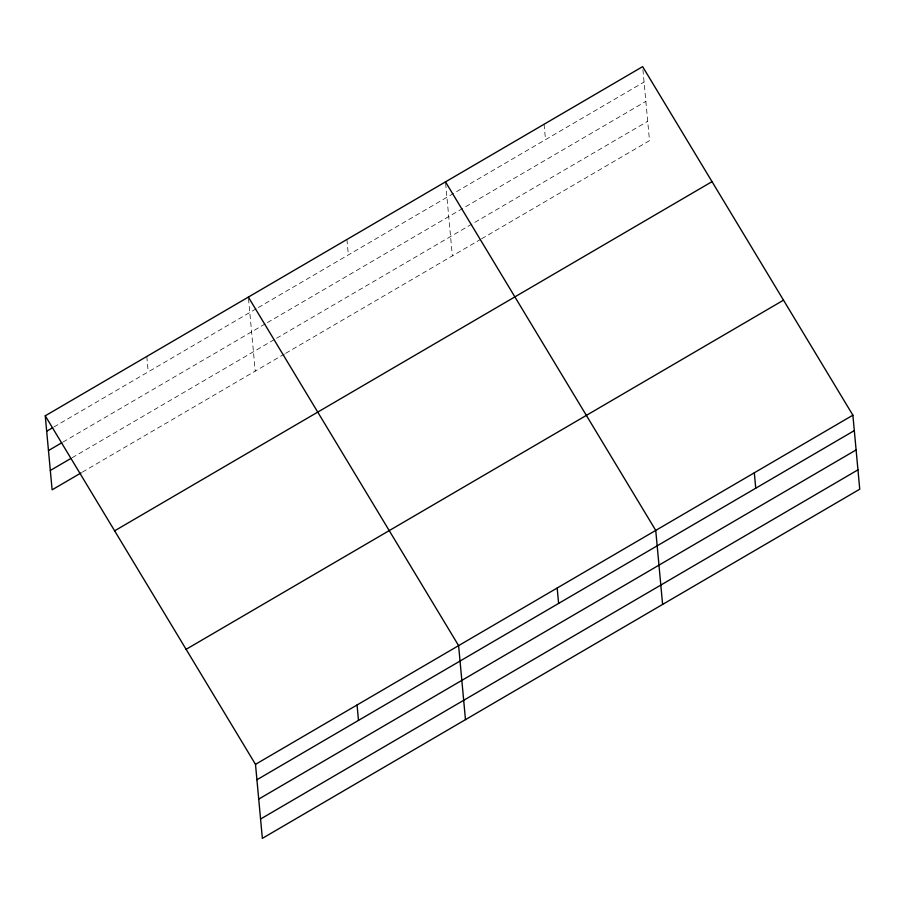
<?xml version="1.0" encoding="UTF-8"?>
<svg xmlns="http://www.w3.org/2000/svg" width="905" height="905" viewBox="0 0 905 905"><rect width="100%" height="100%" fill="white"/><g stroke="black" fill="none" stroke-linecap="round" stroke-linejoin="round"><path stroke-width="0.68" stroke-dasharray="4.53 3.39" d="M53.938 426.979L257.099 308.243M258.31 307.53L644.066 82.061M62.977 442.081L266.194 323.311M267.405 322.599L645.865 101.394M72.083 457.76L275.335 338.968M276.557 338.255L647.708 121.315M82.344 472.15L284.43 354.036M285.652 353.323L480.351 239.52M481.573 238.807L649.507 140.648L642.765 68.045M544.075 124.257L545.5 139.675M445.633 183.263L452.364 255.877M346.932 239.474L348.357 254.893M248.49 298.492L255.233 371.107M146.802 356.446L148.239 371.865"/><path stroke-width="1.36" d="M45.25 415.802L642.641 66.642L852.883 415.18L859.75 489.198L262.36 838.358L255.493 764.352L45.25 415.802L52.117 489.82L81.133 472.863M46.675 431.221L52.728 427.692M48.474 450.554L61.778 442.783M50.318 470.476L70.873 458.473M114.63 530.828L712.02 181.656M186.113 649.326L783.504 300.166M255.493 764.352L852.883 415.18M256.93 779.759L854.32 430.599M258.717 799.104L856.107 449.932M260.572 819.025L857.951 469.853M445.498 181.871L655.74 530.409L662.607 604.416M248.366 297.089L458.609 645.627L465.475 719.645M754.317 472.795L755.743 488.214M557.175 588.024L558.611 603.431M357.056 704.984L358.482 720.403"/></g></svg>
